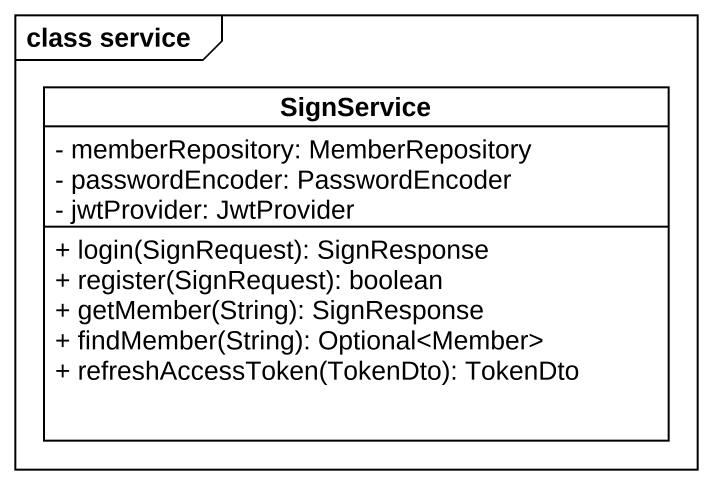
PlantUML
@startuml
mainframe class service
hide circle
hide empty members
skinparam classAttributeIconSize 0
class SignService {
  - memberRepository: MemberRepository
  - passwordEncoder: PasswordEncoder
  - jwtProvider: JwtProvider
  + login(SignRequest): SignResponse
  + register(SignRequest): boolean
  + getMember(String): SignResponse
  + findMember(String): Optional<Member>
  + refreshAccessToken(TokenDto): TokenDto
}
@enduml
